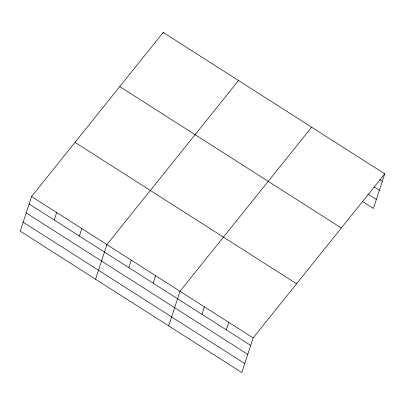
<?xml version="1.0" encoding="UTF-8"?>
<svg xmlns="http://www.w3.org/2000/svg" width="405" height="405" viewBox="0 0 405 405"><rect width="100%" height="100%" fill="white"/><g stroke="black" fill="none" stroke-linecap="round" stroke-linejoin="round"><path stroke-width="0.61" d="M31.57 196.526L20.25 231.154L241.81 372.554L253.13 337.927L384.75 173.846L163.19 32.446L31.57 196.526L253.13 337.927M54.235 220.031L56.68 212.554M79.345 236.059L81.79 228.577M162.81 33.6L163.19 32.446M95.58 279.227L106.9 244.605L238.52 80.524M128.825 267.639L131.271 260.157M153.196 283.191L155.641 275.709M168.698 325.893L180.012 291.266L311.632 127.185M201.943 314.3L204.388 306.818M226.314 329.852L228.759 322.37M384.75 173.846L373.43 208.474L362.308 201.371M379.657 179.638L382.305 181.329M374.078 186.902L379.379 190.284M367.882 194.106L376.361 199.513M119.753 86.594L341.314 227.995M75.001 142.378L296.566 283.778M29.125 204.009L250.685 345.404M26.193 212.964L247.759 354.365M23.176 222.193L244.742 363.594"/></g></svg>
